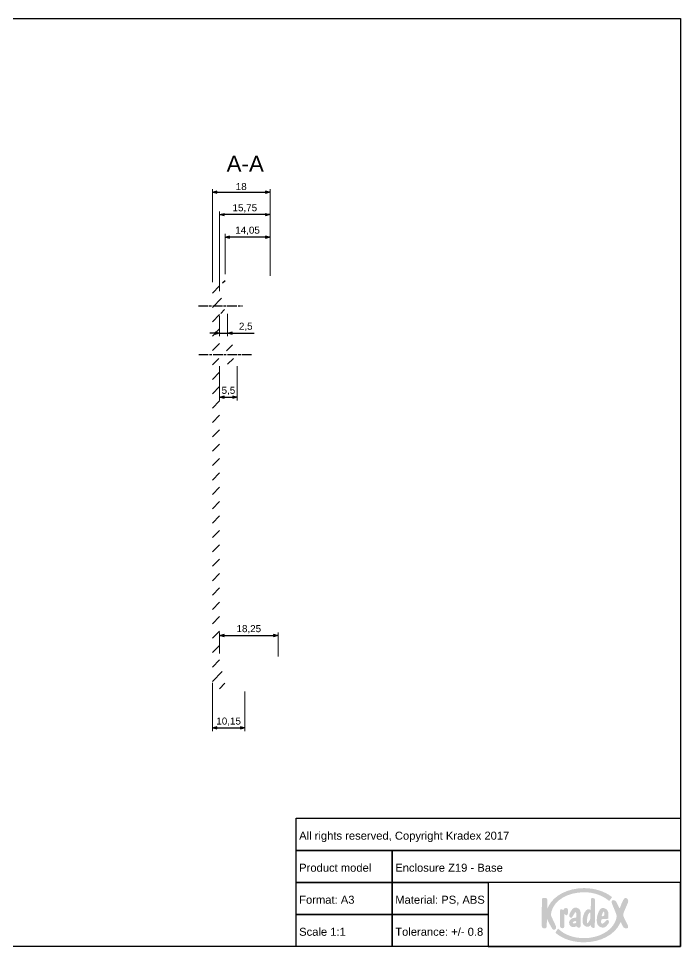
# Paper-space layout 'Base' of a CAD drawing. Header units: millimetres. Extents: x 0 to 413, y 1 to 290.
# Drawn here: x 206.8 to 413.5, y 0.5 to 290.2 of the extents above; entities that cross this region are included whole.
import ezdxf

# ---------------------------------------------------------------- set-up
doc = ezdxf.new("R2010")
doc.units = ezdxf.units.MM
doc.linetypes.add('ACAD_ISO10W100', pattern=[18, 12, -3, 0, -3])
doc.linetypes.add('AM_ISO08W050x2', pattern=[9, 6, -0.75, 1.5, -0.75])
for name, color, linetype, lineweight in [('MD_Annotation', 7, 'Continuous', 25), ('MD_Axes', 7, 'ACAD_ISO10W100', 25), ('MD_Hatching', 7, 'Continuous', 25)]:
    doc.layers.add(name, color=color, linetype=linetype, lineweight=lineweight)
doc.layers.add('Tabelka', color=7, linetype='Continuous')
doc.styles.get("Standard").update_dxf_attribs({"font": 'arial.ttf'})
doc.dimstyles.new('ISO-25', dxfattribs={"dimtxt": 2.2, "dimasz": 1.5, "dimexe": 1, "dimexo": 0.625, "dimtad": 1, "dimrnd": 0.05, "dimtxsty": 'Standard', "dimblk": 'OPEN30', "dimcen": 2.5, "dimadec": 0, "dimazin": 0, "dimtfac": 1, "dimtmove": 0, "dimatfit": 3, "dimfxl": 1, "dimlwe": 18, "dimarcsym": 0})

# ---------------------------------------------------------------- blocks, each defined once
blk = doc.blocks.new('_Open30')
at = {"color": 0, "linetype": 'ByBlock', "lineweight": -2}
for p, q in [((-1, 0.27), (0, 0)), ((0, 0), (-1, -0.27)), ((0, 0), (-1, 0))]:
    blk.add_line(p, q, dxfattribs=at)
blk = doc.blocks.new('*D45')
at = {"layer": 'Defpoints', "color": 0, "transparency": 16777216}
for p in [(285.36, 235.98), (285.36, 209.23), (267.36, 207.27)]:
    blk.add_point(p, dxfattribs=at)
at = {"layer": 'MD_Annotation', "color": 0, "lineweight": 18, "transparency": 16777216}
for p, q in [((267.36, 207.89), (267.36, 236.98)), ((285.36, 209.86), (285.36, 236.98))]:
    blk.add_line(p, q, dxfattribs=at)
at = {"layer": 'MD_Annotation', "color": 0, "lineweight": -2, "transparency": 16777216}
blk.add_line((268.86, 235.98), (283.86, 235.98), dxfattribs=at)
at = {"layer": 'MD_Annotation', "color": 0, "lineweight": -2, "transparency": 16777216, "xscale": 1.5, "yscale": 1.5, "zscale": 1.5, "rotation": 180}
blk.add_blockref('_Open30', (267.36, 235.98), dxfattribs=at)
at = {"layer": 'MD_Annotation', "color": 0, "lineweight": -2, "transparency": 16777216, "xscale": 1.5, "yscale": 1.5, "zscale": 1.5}
blk.add_blockref('_Open30', (285.36, 235.98), dxfattribs=at)
at = {"layer": 'MD_Annotation', "color": 0, "transparency": 16777216, "insert": (276.36, 237.73), "char_height": 2.2, "attachment_point": 5}
blk.add_mtext('18', dxfattribs=at)
blk = doc.blocks.new('*D48')
at = {"layer": 'Defpoints', "color": 0, "transparency": 16777216}
for p in [(269.61, 198.03), (272.12, 198.63), (272.12, 191.99)]:
    blk.add_point(p, dxfattribs=at)
at = {"layer": 'MD_Annotation', "color": 0, "lineweight": 18, "transparency": 16777216}
for p, q in [((269.61, 197.41), (269.61, 190.99)), ((272.12, 198.01), (272.12, 190.99))]:
    blk.add_line(p, q, dxfattribs=at)
at = {"layer": 'MD_Annotation', "color": 0, "lineweight": -2, "transparency": 16777216}
for p, q in [((268.11, 191.99), (266.61, 191.99)), ((269.61, 191.99), (272.12, 191.99)), ((273.62, 191.99), (280.43, 191.99))]:
    blk.add_line(p, q, dxfattribs=at)
at = {"layer": 'MD_Annotation', "color": 0, "lineweight": -2, "transparency": 16777216, "xscale": 1.5, "yscale": 1.5, "zscale": 1.5}
blk.add_blockref('_Open30', (269.61, 191.99), dxfattribs=at)
at = {"layer": 'MD_Annotation', "color": 0, "lineweight": -2, "transparency": 16777216, "xscale": 1.5, "yscale": 1.5, "zscale": 1.5, "rotation": 180}
blk.add_blockref('_Open30', (272.12, 191.99), dxfattribs=at)
at = {"layer": 'MD_Annotation', "color": 0, "transparency": 16777216, "insert": (277.77, 193.94), "char_height": 2.2, "attachment_point": 5}
blk.add_mtext('2,5', dxfattribs=at)
blk = doc.blocks.new('*D49')
at = {"layer": 'Defpoints', "color": 0, "transparency": 16777216}
for p in [(269.61, 182.27), (275.11, 182.27), (275.11, 171.99)]:
    blk.add_point(p, dxfattribs=at)
at = {"layer": 'MD_Annotation', "color": 0, "lineweight": 18, "transparency": 16777216}
for p, q in [((269.61, 181.65), (269.61, 170.99)), ((275.11, 181.65), (275.11, 170.99))]:
    blk.add_line(p, q, dxfattribs=at)
at = {"layer": 'MD_Annotation', "color": 0, "lineweight": -2, "transparency": 16777216}
blk.add_line((271.11, 171.99), (273.61, 171.99), dxfattribs=at)
at = {"layer": 'MD_Annotation', "color": 0, "lineweight": -2, "transparency": 16777216, "xscale": 1.5, "yscale": 1.5, "zscale": 1.5, "rotation": 180}
blk.add_blockref('_Open30', (269.61, 171.99), dxfattribs=at)
at = {"layer": 'MD_Annotation', "color": 0, "lineweight": -2, "transparency": 16777216, "xscale": 1.5, "yscale": 1.5, "zscale": 1.5}
blk.add_blockref('_Open30', (275.11, 171.99), dxfattribs=at)
at = {"layer": 'MD_Annotation', "color": 0, "transparency": 16777216, "insert": (272.36, 173.93), "char_height": 2.2, "attachment_point": 5}
blk.add_mtext('5,5', dxfattribs=at)
blk = doc.blocks.new('*D50')
at = {"layer": 'Defpoints', "color": 0, "transparency": 16777216}
for p in [(287.86, 97.58), (269.61, 91.31), (287.86, 90.39)]:
    blk.add_point(p, dxfattribs=at)
at = {"layer": 'MD_Annotation', "color": 0, "lineweight": 18, "transparency": 16777216}
for p, q in [((269.61, 91.94), (269.61, 98.58)), ((287.86, 91.01), (287.86, 98.58))]:
    blk.add_line(p, q, dxfattribs=at)
at = {"layer": 'MD_Annotation', "color": 0, "lineweight": -2, "transparency": 16777216}
blk.add_line((271.11, 97.58), (286.36, 97.58), dxfattribs=at)
at = {"layer": 'MD_Annotation', "color": 0, "lineweight": -2, "transparency": 16777216, "xscale": 1.5, "yscale": 1.5, "zscale": 1.5, "rotation": 180}
blk.add_blockref('_Open30', (269.61, 97.58), dxfattribs=at)
at = {"layer": 'MD_Annotation', "color": 0, "lineweight": -2, "transparency": 16777216, "xscale": 1.5, "yscale": 1.5, "zscale": 1.5}
blk.add_blockref('_Open30', (287.86, 97.58), dxfattribs=at)
at = {"layer": 'MD_Annotation', "color": 0, "transparency": 16777216, "insert": (278.73, 99.53), "char_height": 2.2, "attachment_point": 5}
blk.add_mtext('18,25', dxfattribs=at)
blk = doc.blocks.new('*D102')
at = {"layer": 'Defpoints', "color": 0, "transparency": 16777216}
for p in [(271.3, 221.98), (271.3, 209.81), (285.36, 209.23)]:
    blk.add_point(p, dxfattribs=at)
at = {"layer": 'MD_Annotation', "color": 0, "lineweight": 18, "transparency": 16777216}
for p, q in [((271.3, 210.43), (271.3, 222.98)), ((285.36, 209.86), (285.36, 222.98))]:
    blk.add_line(p, q, dxfattribs=at)
at = {"layer": 'MD_Annotation', "color": 0, "lineweight": -2, "transparency": 16777216}
blk.add_line((283.86, 221.98), (272.8, 221.98), dxfattribs=at)
at = {"layer": 'MD_Annotation', "color": 0, "lineweight": -2, "transparency": 16777216, "xscale": 1.5, "yscale": 1.5, "zscale": 1.5, "rotation": 180}
blk.add_blockref('_Open30', (271.3, 221.98), dxfattribs=at)
at = {"layer": 'MD_Annotation', "color": 0, "lineweight": -2, "transparency": 16777216, "xscale": 1.5, "yscale": 1.5, "zscale": 1.5}
blk.add_blockref('_Open30', (285.36, 221.98), dxfattribs=at)
at = {"layer": 'MD_Annotation', "color": 0, "transparency": 16777216, "insert": (278.33, 223.93), "char_height": 2.2, "attachment_point": 5}
blk.add_mtext('14,05', dxfattribs=at)
blk = doc.blocks.new('*D103')
at = {"layer": 'Defpoints', "color": 0, "transparency": 16777216}
for p in [(269.61, 228.98), (285.36, 209.23), (269.61, 204.42)]:
    blk.add_point(p, dxfattribs=at)
at = {"layer": 'MD_Annotation', "color": 0, "lineweight": 18, "transparency": 16777216}
for p, q in [((269.61, 205.05), (269.61, 229.98)), ((285.36, 209.86), (285.36, 229.98))]:
    blk.add_line(p, q, dxfattribs=at)
at = {"layer": 'MD_Annotation', "color": 0, "lineweight": -2, "transparency": 16777216}
blk.add_line((283.86, 228.98), (271.11, 228.98), dxfattribs=at)
at = {"layer": 'MD_Annotation', "color": 0, "lineweight": -2, "transparency": 16777216, "xscale": 1.5, "yscale": 1.5, "zscale": 1.5, "rotation": 180}
blk.add_blockref('_Open30', (269.61, 228.98), dxfattribs=at)
at = {"layer": 'MD_Annotation', "color": 0, "lineweight": -2, "transparency": 16777216, "xscale": 1.5, "yscale": 1.5, "zscale": 1.5}
blk.add_blockref('_Open30', (285.36, 228.98), dxfattribs=at)
at = {"layer": 'MD_Annotation', "color": 0, "transparency": 16777216, "insert": (277.48, 230.93), "char_height": 2.2, "attachment_point": 5}
blk.add_mtext('15,75', dxfattribs=at)
blk = doc.blocks.new('*D104')
at = {"layer": 'Defpoints', "color": 0, "transparency": 16777216}
for p in [(267.36, 83.45), (277.51, 80.73), (277.51, 68.73)]:
    blk.add_point(p, dxfattribs=at)
at = {"layer": 'MD_Annotation', "color": 0, "lineweight": 18, "transparency": 16777216}
for p, q in [((267.36, 82.82), (267.36, 67.73)), ((277.51, 80.11), (277.51, 67.73))]:
    blk.add_line(p, q, dxfattribs=at)
at = {"layer": 'MD_Annotation', "color": 0, "lineweight": -2, "transparency": 16777216}
blk.add_line((268.86, 68.73), (276.01, 68.73), dxfattribs=at)
at = {"layer": 'MD_Annotation', "color": 0, "lineweight": -2, "transparency": 16777216, "xscale": 1.5, "yscale": 1.5, "zscale": 1.5, "rotation": 180}
blk.add_blockref('_Open30', (267.36, 68.73), dxfattribs=at)
at = {"layer": 'MD_Annotation', "color": 0, "lineweight": -2, "transparency": 16777216, "xscale": 1.5, "yscale": 1.5, "zscale": 1.5}
blk.add_blockref('_Open30', (277.51, 68.73), dxfattribs=at)
at = {"layer": 'MD_Annotation', "color": 0, "transparency": 16777216, "insert": (272.43, 70.68), "char_height": 2.2, "attachment_point": 5}
blk.add_mtext('10,15', dxfattribs=at)

psp = doc.layouts.new('Base')

# ---------------------------------------------------------------- hatches: boundary and pattern name
at = {"layer": 'MD_Hatching'}
h = psp.add_hatch(dxfattribs=at)
h.set_pattern_fill('ANSI31', color=256, style=0)
edge = h.paths.add_edge_path(flags=0)
edge.add_line((269.61, 142.731), (267.36, 142.731))
edge.add_line((267.36, 142.731), (267.36, 83.447))
edge.add_ellipse((269.86, 83.447), major_axis=(-2.5, 0), ratio=1, start_angle=360, end_angle=448.4)
edge.add_line((269.79, 80.948), (271.262, 80.907))
edge.add_line((271.262, 80.907), (271.262, 83.235))
edge.add_line((271.262, 83.235), (269.61, 83.241))
edge.add_line((269.61, 83.241), (269.61, 84.641))
edge.add_line((269.61, 84.641), (270.952, 84.658))
edge.add_line((270.952, 84.658), (270.952, 86.315))
edge.add_line((270.952, 86.315), (269.61, 86.331))
edge.add_line((269.61, 86.331), (269.61, 142.731))
h.paths.add_polyline_path([(267.36, 142.731), (269.61, 142.731), (269.61, 182.272), (275.11, 182.272), (275.11, 184.097), (269.25, 184.097), (269.25, 186.477), (275.11, 186.477), (275.11, 188.302), (269.61, 188.302), (269.61, 192.48), (267.36, 192.48)], flags=0)
edge = h.paths.add_edge_path(flags=0)
edge.add_line((269.61, 192.48), (269.61, 198.032))
edge.add_line((269.61, 198.032), (272.12, 198.635))
edge.add_line((272.12, 198.635), (272.12, 199.327))
edge.add_line((272.12, 199.327), (269.61, 199.327))
edge.add_line((269.61, 199.327), (269.61, 201.707))
edge.add_line((269.61, 201.707), (272.12, 201.707))
edge.add_line((272.12, 201.707), (272.12, 202.399))
edge.add_line((272.12, 202.399), (269.61, 203.002))
edge.add_line((269.61, 203.002), (269.61, 204.421))
edge.add_line((269.61, 204.421), (271.132, 204.44))
edge.add_line((271.132, 204.44), (271.132, 206.153))
edge.add_line((271.132, 206.153), (269.61, 206.171))
edge.add_line((269.61, 206.171), (269.61, 207.661))
edge.add_line((269.61, 207.661), (271.298, 207.685))
edge.add_line((271.298, 207.685), (271.298, 209.809))
edge.add_line((271.298, 209.809), (269.79, 209.766))
edge.add_ellipse((269.86, 207.267), major_axis=(-0.07, 2.499), ratio=1, start_angle=360, end_angle=448.4)
edge.add_line((267.36, 207.267), (267.36, 192.48))
edge.add_line((267.36, 192.48), (269.61, 192.48))
at = {"layer": 'Tabelka', "true_color": 0x00539f}
h = psp.add_hatch(color=154, dxfattribs=at)
h.dxf.hatch_style = 2
edge = h.paths.add_edge_path()
edge.add_spline(control_points=[(374.4, 7.291), (374.4, 7.291), (373.458, 9.308), (373.458, 9.308), (372.975, 10.322), (373.083, 10.415), (373.09, 10.696), (373.101, 10.824), (373.146, 11.07), (373.22, 11.439), (374.094, 14.929), (378.297, 17.44), (383.379, 17.44), (386.487, 17.44), (389.258, 16.41), (391.088, 14.808), (391.159, 14.745), (391.251, 14.719), (391.315, 14.808), (391.355, 14.864), (391.986, 15.697), (392.028, 15.751), (392.094, 15.836), (392.113, 15.932), (391.994, 16.024), (389.85, 17.691), (386.783, 18.731), (383.379, 18.731), (378.309, 18.731), (373.99, 16.42), (372.343, 13.182), (372.297, 13.086), (372.285, 13.059), (372.23, 12.946), (371.94, 12.244), (371.86, 12.131), (371.873, 12.93), (371.873, 12.93), (371.902, 15.067), (371.902, 15.067), (371.91, 15.573), (371.52, 15.702), (370.894, 15.687), (370.421, 15.677), (370.214, 15.474), (370.213, 15.123), (370.213, 15.123), (370.185, 6.943), (370.185, 6.943), (370.184, 6.556), (370.452, 6.172), (370.962, 6.154), (371.498, 6.136), (371.693, 6.457), (371.706, 6.718), (371.757, 7.752), (371.783, 8.272), (371.783, 8.595), (371.769, 9.415), (371.889, 9.015), (372.065, 8.637), (372.439, 7.826), (372.964, 6.854), (373.499, 5.981), (373.68, 5.687), (374.059, 5.607), (374.365, 5.809), (374.947, 6.192), (374.583, 6.886), (374.4, 7.291), (374.4, 7.291), (374.4, 7.291), (374.4, 7.291)], knot_values=[0, 0, 0, 0, 1, 1, 1, 2, 2, 2, 3, 3, 3, 4, 4, 4, 5, 5, 5, 6, 6, 6, 7, 7, 7, 8, 8, 8, 9, 9, 9, 10, 10, 10, 11, 11, 11, 12, 12, 12, 13, 13, 13, 14, 14, 14, 15, 15, 15, 16, 16, 16, 17, 17, 17, 18, 18, 18, 19, 19, 19, 20, 20, 20, 21, 21, 21, 22, 22, 22, 23, 23, 23, 24, 24, 24, 24], degree=3, periodic=0)
edge = h.paths.add_edge_path()
edge.add_spline(control_points=[(377.556, 10.414), (377.786, 9.987), (378.382, 10.376), (378.382, 11.011), (378.382, 11.162), (378.382, 11.806), (378.382, 11.806), (378.382, 12.279), (378.072, 12.506), (377.748, 12.506), (377.398, 12.506), (377.217, 12.412), (377.112, 12.234), (377.071, 12.164), (377.026, 11.847), (376.849, 11.865), (376.673, 11.882), (376.626, 12.163), (376.319, 12.169), (376.067, 12.169), (375.848, 12.04), (375.848, 11.516), (375.848, 11.516), (375.848, 7.127), (375.848, 7.127), (375.848, 6.758), (376.055, 6.191), (376.598, 6.191), (377.099, 6.191), (377.211, 6.475), (377.215, 6.676), (377.215, 6.676), (377.207, 8.874), (377.229, 9.968), (377.242, 10.63), (377.305, 10.878), (377.556, 10.414), (377.556, 10.414), (377.556, 10.414), (377.556, 10.414)], knot_values=[0, 0, 0, 0, 1, 1, 1, 2, 2, 2, 3, 3, 3, 4, 4, 4, 5, 5, 5, 6, 6, 6, 7, 7, 7, 8, 8, 8, 9, 9, 9, 10, 10, 10, 11, 11, 11, 12, 12, 12, 13, 13, 13, 13], degree=3, periodic=0)
edge = h.paths.add_edge_path()
edge.add_spline(control_points=[(380.113, 9.439), (379.525, 9.316), (378.763, 8.808), (378.708, 8.053), (378.635, 7.063), (379.492, 6.305), (380.421, 6.565), (380.886, 6.695), (380.88, 7.04), (381.115, 6.729), (381.236, 6.568), (381.403, 6.369), (381.715, 6.369), (382.059, 6.369), (382.236, 6.493), (382.29, 6.801), (382.362, 7.207), (382.315, 11.04), (382.292, 11.179), (382.22, 11.625), (382.082, 11.983), (381.812, 12.229), (381.539, 12.477), (380.959, 12.729), (380.581, 12.676), (379.876, 12.579), (379.309, 11.602), (379.045, 11.075), (378.949, 10.883), (378.562, 10.051), (378.852, 9.762), (378.852, 9.762), (379.015, 9.598), (379.015, 9.598), (379.257, 9.357), (379.567, 9.472), (379.695, 9.688), (379.695, 9.688), (380.236, 10.591), (380.502, 11.045), (380.601, 11.214), (381.001, 11.728), (381.005, 10.024), (381.007, 9.173), (380.774, 9.576), (380.113, 9.439), (380.113, 9.439), (380.113, 9.439), (380.113, 9.439)], knot_values=[0, 0, 0, 0, 1, 1, 1, 2, 2, 2, 3, 3, 3, 4, 4, 4, 5, 5, 5, 6, 6, 6, 7, 7, 7, 8, 8, 8, 9, 9, 9, 10, 10, 10, 11, 11, 11, 12, 12, 12, 13, 13, 13, 14, 14, 14, 15, 15, 15, 16, 16, 16, 16], degree=3, periodic=0)
edge = h.paths.add_edge_path()
edge.add_spline(control_points=[(380.498, 7.729), (380.118, 7.685), (379.624, 7.769), (379.985, 8.156), (380.212, 8.4), (380.399, 8.419), (380.652, 8.451), (381.082, 8.505), (381.111, 7.801), (380.498, 7.729)], knot_values=[0, 0, 0, 0, 1, 1, 1, 2, 2, 2, 3, 3, 3, 3], degree=3, periodic=0)
edge = h.paths.add_edge_path()
edge.add_spline(control_points=[(386.384, 6.308), (386.674, 6.308), (386.735, 6.382), (386.737, 6.589), (386.737, 6.589), (386.82, 15.036), (386.82, 15.036), (386.824, 15.508), (386.259, 15.655), (385.958, 15.655), (385.713, 15.655), (385.56, 15.554), (385.554, 15.281), (385.554, 15.281), (385.472, 11.866), (385.472, 11.866), (384.065, 13.004), (382.946, 10.293), (382.946, 8.919), (382.946, 7.545), (383.043, 7.442), (383.455, 7.101), (383.78, 6.831), (384.073, 6.645), (384.445, 6.645), (384.721, 6.645), (384.893, 6.692), (385.182, 6.914), (385.471, 7.135), (385.557, 7.15), (385.557, 7.15), (385.557, 7.15), (385.557, 6.859), (385.557, 6.859), (385.557, 6.565), (385.907, 6.308), (386.384, 6.308)], knot_values=[0, 0, 0, 0, 1, 1, 1, 2, 2, 2, 3, 3, 3, 4, 4, 4, 5, 5, 5, 6, 6, 6, 7, 7, 7, 8, 8, 8, 9, 9, 9, 10, 10, 10, 11, 11, 11, 12, 12, 12, 12], degree=3, periodic=0)
edge = h.paths.add_edge_path()
edge.add_spline(control_points=[(385.118, 8.63), (384.366, 7.389), (384.294, 7.54), (384.294, 8.498), (384.294, 10.08), (384.907, 11.124), (385.254, 11.124), (385.336, 11.124), (385.388, 11.04), (385.388, 10.864), (385.388, 10.127), (385.464, 9.201), (385.118, 8.63), (385.118, 8.63), (385.118, 8.63), (385.118, 8.63)], knot_values=[0, 0, 0, 0, 1, 1, 1, 2, 2, 2, 3, 3, 3, 4, 4, 4, 5, 5, 5, 5], degree=3, periodic=0)
edge = h.paths.add_edge_path()
edge.add_spline(control_points=[(389.492, 9.095), (389.492, 9.095), (390.616, 9.136), (390.616, 9.136), (390.9, 9.169), (391, 9.239), (391, 9.569), (391, 9.569), (391, 10.786), (391, 10.786), (391, 11.449), (390.571, 11.953), (390.321, 12.145), (390.076, 12.335), (389.597, 12.551), (389.208, 12.534), (388.481, 12.526), (387.981, 11.545), (387.757, 10.874), (387.502, 10.107), (387.353, 9.558), (387.353, 8.481), (387.353, 7.405), (387.907, 6.919), (388.132, 6.77), (388.92, 6.249), (389.724, 6.275), (390.195, 6.747), (390.499, 7.049), (390.93, 7.43), (391.129, 8.003), (391.191, 8.158), (391.194, 8.457), (391.022, 8.63), (390.832, 8.825), (390.588, 8.908), (390.33, 8.65), (390.33, 8.65), (389.54, 7.837), (389.54, 7.837), (389.076, 7.36), (388.517, 7.777), (388.672, 8.45), (388.8, 9.015), (389.065, 9.079), (389.492, 9.095)], knot_values=[0, 0, 0, 0, 1, 1, 1, 2, 2, 2, 3, 3, 3, 4, 4, 4, 5, 5, 5, 6, 6, 6, 7, 7, 7, 8, 8, 8, 9, 9, 9, 10, 10, 10, 11, 11, 11, 12, 12, 12, 13, 13, 13, 14, 14, 14, 15, 15, 15, 15], degree=3, periodic=0)
edge = h.paths.add_edge_path()
edge.add_spline(control_points=[(388.924, 10.239), (389.036, 10.542), (389.263, 11.388), (389.53, 11.378), (389.621, 11.375), (389.683, 11.262), (389.69, 11.092), (389.704, 10.755), (389.684, 10.662), (389.684, 10.397), (389.684, 10.194), (389.665, 10.099), (389.493, 10.041), (389.052, 9.892), (388.814, 9.944), (388.924, 10.239), (388.924, 10.239), (388.924, 10.239), (388.924, 10.239)], knot_values=[0, 0, 0, 0, 1, 1, 1, 2, 2, 2, 3, 3, 3, 4, 4, 4, 5, 5, 5, 6, 6, 6, 6], degree=3, periodic=0)
edge = h.paths.add_edge_path()
edge.add_spline(control_points=[(395.857, 9.549), (395.528, 10.214), (395.469, 10.444), (395.964, 11.589), (395.964, 11.589), (397.023, 14.032), (397.023, 14.032), (397.224, 14.496), (397.262, 15.1), (396.858, 15.427), (396.119, 16.025), (395.832, 15.605), (395.13, 13.964), (394.389, 12.234), (394.639, 12.082), (394.138, 13.014), (394.138, 13.014), (393.509, 14.329), (393.509, 14.329), (393.296, 14.775), (392.902, 14.907), (392.583, 14.969), (391.831, 15.116), (391.874, 14.475), (392.282, 13.463), (392.282, 13.463), (393.098, 11.441), (393.098, 11.441), (393.452, 10.563), (393.697, 10.181), (393.476, 9.344), (393.398, 9.049), (393.304, 8.769), (393.199, 8.498), (393.177, 8.439), (393.17, 8.424), (393.128, 8.321), (391.925, 5.32), (387.94, 3.108), (383.379, 3.108), (380.107, 3.108), (377.219, 4.191), (375.426, 5.967), (375.353, 6.037), (375.263, 6.041), (375.189, 5.963), (375.125, 5.871), (374.537, 4.99), (374.495, 4.92), (374.453, 4.851), (374.481, 4.755), (374.531, 4.714), (376.807, 2.825), (379.854, 1.817), (383.379, 1.817), (388.572, 1.817), (392.965, 4.248), (394.53, 7.605), (394.549, 7.645), (394.573, 7.698), (394.595, 7.754), (394.929, 8.701), (394.882, 7.745), (395.455, 6.822), (395.947, 6.029), (396.493, 6.127), (396.825, 6.201), (397.27, 6.3), (397.247, 6.739), (396.893, 7.453), (396.893, 7.453), (395.857, 9.549), (395.857, 9.549), (395.857, 9.549), (395.857, 9.549), (395.857, 9.549)], knot_values=[0, 0, 0, 0, 1, 1, 1, 2, 2, 2, 3, 3, 3, 4, 4, 4, 5, 5, 5, 6, 6, 6, 7, 7, 7, 8, 8, 8, 9, 9, 9, 10, 10, 10, 11, 11, 11, 12, 12, 12, 13, 13, 13, 14, 14, 14, 15, 15, 15, 16, 16, 16, 17, 17, 17, 18, 18, 18, 19, 19, 19, 20, 20, 20, 21, 21, 21, 22, 22, 22, 23, 23, 23, 24, 24, 24, 25, 25, 25, 25], degree=3, periodic=0)

# ---------------------------------------------------------------- linework, layer by layer
at = {"layer": 'MD_Axes', "linetype": 'AM_ISO08W050x2', "ltscale": 0.5}
for p, q in [((262.996, 200.517), (276.731, 200.517)), ((263.081, 185.287), (279.87, 185.287))]:
    psp.add_line(p, q, dxfattribs=at)
at = {"layer": 'Tabelka'}
for points in [[(0.22, 290.193), (413.476, 290.193), (413.476, 0.521), (0.22, 0.521)], [(413.476, 30.521), (293.476, 30.521), (293.476, 40.521), (413.476, 40.521)], [(323.476, 20.521), (293.476, 20.521), (293.476, 30.521), (323.476, 30.521)], [(413.476, 20.521), (323.476, 20.521), (323.476, 30.521), (413.476, 30.521)], [(323.476, 10.521), (293.476, 10.521), (293.476, 20.521), (323.476, 20.521)], [(353.476, 10.521), (323.476, 10.521), (323.476, 20.521), (353.476, 20.521)], [(413.476, 20.521), (353.476, 20.521), (353.476, 0.521), (413.476, 0.521)], [(323.476, 0.521), (293.476, 0.521), (293.476, 10.521), (323.476, 10.521)], [(353.476, 0.521), (323.476, 0.521), (323.476, 10.521), (353.476, 10.521)]]:
    psp.add_lwpolyline(points, close=True, dxfattribs=at)

# ---------------------------------------------------------------- texts
at = {"insert": (293.476, 40.521), "char_height": 2.5, "attachment_point": 1}
psp.add_mtext_dynamic_manual_height_columns('\\P All rights reserved, Copyright Kradex 2017', width=120, gutter_width=12.5, heights=[0], dxfattribs=at)
at = {"layer": 'MD_Annotation', "color": 7, "insert": (277.61, 242.363), "char_height": 5, "width": 13.26057, "attachment_point": 8}
psp.add_mtext('A-A', dxfattribs=at)
at = {"layer": 'Tabelka', "char_height": 2.5, "attachment_point": 1}
for s, width, heights, insert in [('\\pi15;\\P\\pi0; Product model', 30, [9.962], (293.476, 30.521)), ('\\P Enclosure Z19 - Base ', 90, [0], (323.476, 30.521)), ('\\P Format: A3', 30, [0], (293.476, 20.521)), ('\\P Material: PS, ABS', 30, [0], (323.476, 20.521)), ('\\P Scale 1:1', 30, [0], (293.476, 10.521)), ('\\P Tolerance: +/- 0.8', 30, [0], (323.476, 10.521))]:
    psp.add_mtext_dynamic_manual_height_columns(s, width=width, gutter_width=12.5, heights=heights, dxfattribs=dict(at, insert=insert))

# ---------------------------------------------------------------- dimensions: what is measured, and where the dimension line sits
at = {"layer": 'MD_Annotation'}
for base, p1, p2, picture, middle in [((285.36, 235.982), (267.36, 207.267), (285.36, 209.232), '*D45', (276.36, 237.73)), ((269.61, 228.982), (285.36, 209.232), (269.61, 204.421), '*D103', (277.485, 230.929)), ((271.3, 221.982), (285.36, 209.232), (271.3, 209.809), '*D102', (278.33, 223.929)), ((287.86, 97.581), (269.61, 91.312), (287.86, 90.388), '*D50', (278.735, 99.528))]:
    dim = psp.add_linear_dim(base=base, p1=p1, p2=p2, angle=180, dimstyle='ISO-25', override={"dimlfac": -1}, dxfattribs=at)
    dim.commit()
    dim.dimension.update_dxf_attribs({"geometry": picture, "text_midpoint": middle})
for base, p1, p2, picture, middle in [((272.12, 191.993), (269.61, 198.032), (272.12, 198.635), '*D48', (277.774, 193.94)), ((275.11, 171.991), (269.61, 182.272), (275.11, 182.272), '*D49', (272.36, 173.933)), ((277.51, 68.732), (267.36, 83.447), (277.51, 80.732), '*D104', (272.435, 70.679))]:
    dim = psp.add_linear_dim(base=base, p1=p1, p2=p2, dimstyle='ISO-25', override={"dimlfac": -1}, dxfattribs=at)
    dim.commit()
    dim.dimension.update_dxf_attribs({"geometry": picture, "text_midpoint": middle})

doc.saveas('drawing.dxf')
